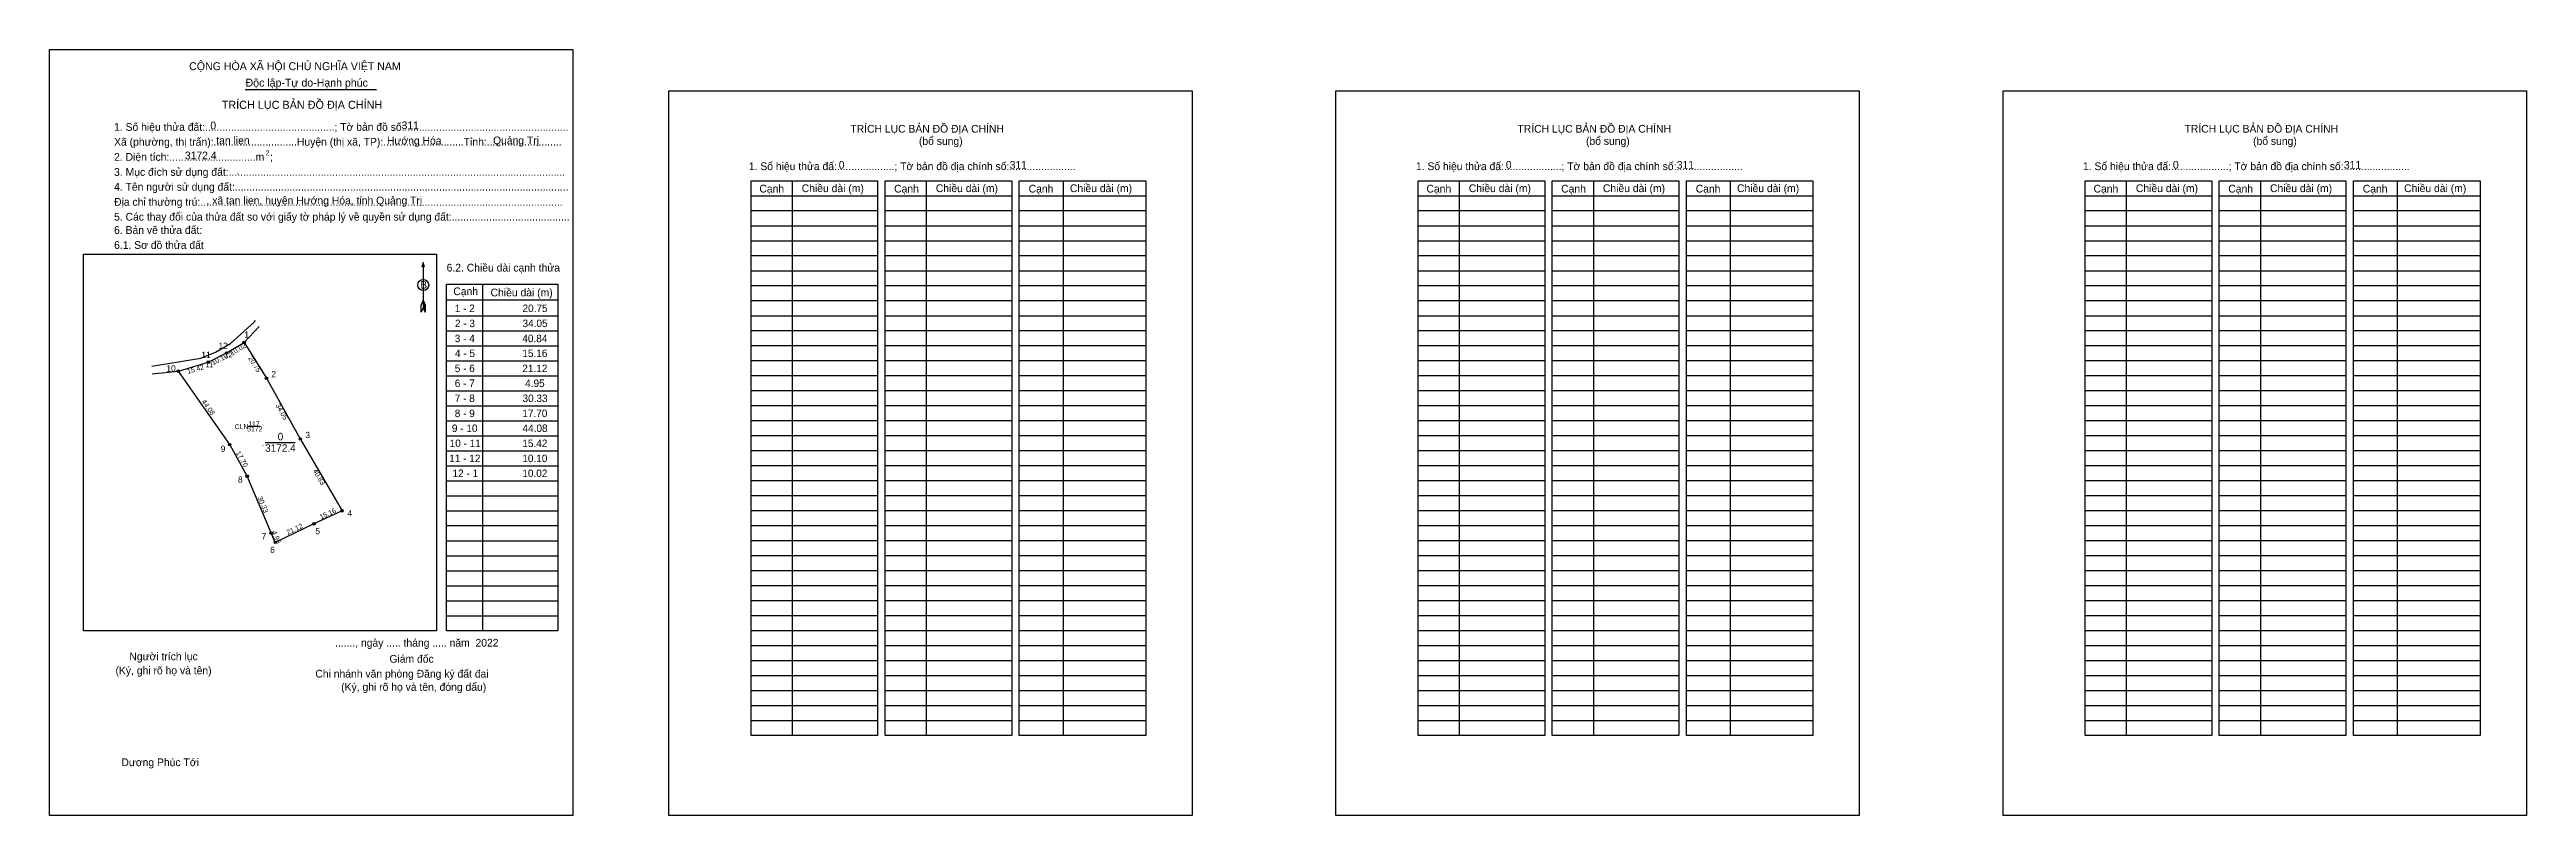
# Model space of a CAD drawing. Extents: x 548614 to 549832, y 1839676 to 1840052.
import ezdxf

# ---------------------------------------------------------------- set-up
doc = ezdxf.new("R2010")
doc.units = 0
for name, color, linetype in [('Level 1', 7, 'Continuous'), ('Level 10', 7, 'Continuous'), ('Level 11', 7, 'Continuous'), ('Level 13', 7, 'Continuous'), ('Level 2', 7, 'Continuous'), ('Level 23', 7, 'Continuous'), ('Level 36', 7, 'Continuous'), ('Level 52', 7, 'Continuous'), ('Level 6', 7, 'Continuous'), ('Level 63', 7, 'Continuous'), ('Level 9', 7, 'Continuous')]:
    doc.layers.add(name, color=color, linetype=linetype)

msp = doc.modelspace()

# ---------------------------------------------------------------- linework, layer by layer
at = {"layer": 'Level 1'}
for p, q in [((548614.4, 1840031.9), (548614.4, 1840031.9)), ((548918.7, 1840031.9), (548918.7, 1840031.9)), ((548979.3, 1839987.8), (548979.3, 1839715.4)), ((549045.2, 1839987.8), (549045.2, 1839715.4)), ((549112.4, 1839987.8), (549112.4, 1839715.4)), ((549307.1, 1839987.8), (549307.1, 1839715.4)), ((549373, 1839987.8), (549373, 1839715.4)), ((549440.2, 1839987.8), (549440.2, 1839715.4)), ((549634.9, 1839987.8), (549634.9, 1839715.4)), ((549700.8, 1839987.8), (549700.8, 1839715.4)), ((549768, 1839987.8), (549768, 1839715.4)), ((548959.1, 1839980.4), (549021.3, 1839980.4)), ((548959.1, 1839973.1), (549021.3, 1839973.1)), ((549025, 1839980.4), (549087.2, 1839980.4)), ((549025, 1839973.1), (549087.2, 1839973.1)), ((549090.9, 1839980.4), (549153.1, 1839980.4)), ((549090.9, 1839973.1), (549153.1, 1839973.1)), ((549286.9, 1839980.4), (549349.1, 1839980.4)), ((549286.9, 1839973.1), (549349.1, 1839973.1)), ((549352.8, 1839980.4), (549415, 1839980.4)), ((549352.8, 1839973.1), (549415, 1839973.1)), ((549418.7, 1839980.4), (549480.9, 1839980.4)), ((549418.7, 1839973.1), (549480.9, 1839973.1)), ((549614.7, 1839980.4), (549676.9, 1839980.4)), ((549614.7, 1839973.1), (549676.9, 1839973.1)), ((549680.6, 1839980.4), (549742.8, 1839980.4)), ((549680.6, 1839973.1), (549742.8, 1839973.1)), ((549746.5, 1839980.4), (549808.7, 1839980.4)), ((549746.5, 1839973.1), (549808.7, 1839973.1)), ((548959.1, 1839965.7), (549021.3, 1839965.7)), ((548959.1, 1839958.3), (549021.3, 1839958.3)), ((549025, 1839965.7), (549087.2, 1839965.7)), ((549025, 1839958.3), (549087.2, 1839958.3)), ((549090.9, 1839965.7), (549153.1, 1839965.7)), ((549090.9, 1839958.3), (549153.1, 1839958.3)), ((549286.9, 1839965.7), (549349.1, 1839965.7)), ((549286.9, 1839958.3), (549349.1, 1839958.3)), ((549352.8, 1839965.7), (549415, 1839965.7)), ((549352.8, 1839958.3), (549415, 1839958.3)), ((549418.7, 1839965.7), (549480.9, 1839965.7)), ((549418.7, 1839958.3), (549480.9, 1839958.3)), ((549614.7, 1839965.7), (549676.9, 1839965.7)), ((549614.7, 1839958.3), (549676.9, 1839958.3)), ((549680.6, 1839965.7), (549742.8, 1839965.7)), ((549680.6, 1839958.3), (549742.8, 1839958.3)), ((549746.5, 1839965.7), (549808.7, 1839965.7)), ((549746.5, 1839958.3), (549808.7, 1839958.3)), ((548631.1, 1839951.8), (548631.1, 1839951.8)), ((548798, 1839947.7), (548798, 1839925.4)), ((548959.1, 1839951), (549021.3, 1839951)), ((549025, 1839951), (549087.2, 1839951)), ((549090.9, 1839951), (549153.1, 1839951)), ((549286.9, 1839951), (549349.1, 1839951)), ((549352.8, 1839951), (549415, 1839951)), ((549418.7, 1839951), (549480.9, 1839951)), ((549614.7, 1839951), (549676.9, 1839951)), ((549680.6, 1839951), (549742.8, 1839951)), ((549746.5, 1839951), (549808.7, 1839951)), ((548809.5, 1839784.6), (548809.5, 1839937)), ((548827.2, 1839937), (548827.2, 1839766.8)), ((548864.1, 1839937), (548864.1, 1839784.6)), ((548959.1, 1839943.6), (549021.3, 1839943.6)), ((548959.1, 1839936.3), (549021.3, 1839936.3)), ((549025, 1839943.6), (549087.2, 1839943.6)), ((549025, 1839936.3), (549087.2, 1839936.3)), ((549090.9, 1839943.6), (549153.1, 1839943.6)), ((549090.9, 1839936.3), (549153.1, 1839936.3)), ((549286.9, 1839943.6), (549349.1, 1839943.6)), ((549286.9, 1839936.3), (549349.1, 1839936.3)), ((549352.8, 1839943.6), (549415, 1839943.6)), ((549352.8, 1839936.3), (549415, 1839936.3)), ((549418.7, 1839943.6), (549480.9, 1839943.6)), ((549418.7, 1839936.3), (549480.9, 1839936.3)), ((549614.7, 1839943.6), (549676.9, 1839943.6)), ((549614.7, 1839936.3), (549676.9, 1839936.3)), ((549680.6, 1839943.6), (549742.8, 1839943.6)), ((549680.6, 1839936.3), (549742.8, 1839936.3)), ((549746.5, 1839943.6), (549808.7, 1839943.6)), ((549746.5, 1839936.3), (549808.7, 1839936.3)), ((548798, 1839929.1), (548797, 1839926.8)), ((548797, 1839923.2), (548797, 1839926.8)), ((548798, 1839925.4), (548797, 1839923.2)), ((548798, 1839929.1), (548798.9, 1839926.8)), ((548798, 1839928.8), (548798.9, 1839926.5)), ((548798, 1839928.5), (548798.9, 1839926.2)), ((548798, 1839928.2), (548798.9, 1839925.9)), ((548798, 1839927.8), (548798.9, 1839925.5)), ((548798, 1839927.5), (548798.9, 1839925.2)), ((548798, 1839927.2), (548798.9, 1839924.9)), ((548798, 1839926.9), (548798.9, 1839924.5)), ((548798, 1839926.6), (548798.9, 1839924.2)), ((548798, 1839926.2), (548798.9, 1839923.9)), ((548798, 1839925.9), (548799, 1839923.6)), ((548798, 1839925.4), (548799, 1839923.2)), ((548799, 1839923.2), (548798.9, 1839926.8)), ((548809.5, 1839929.3), (548864.1, 1839929.3)), ((548809.5, 1839921.4), (548864.1, 1839921.4)), ((548959.1, 1839928.9), (549021.3, 1839928.9)), ((548959.1, 1839921.5), (549021.3, 1839921.5)), ((549025, 1839928.9), (549087.2, 1839928.9)), ((549025, 1839921.5), (549087.2, 1839921.5)), ((549090.9, 1839928.9), (549153.1, 1839928.9)), ((549090.9, 1839921.5), (549153.1, 1839921.5)), ((549286.9, 1839928.9), (549349.1, 1839928.9)), ((549286.9, 1839921.5), (549349.1, 1839921.5)), ((549352.8, 1839928.9), (549415, 1839928.9)), ((549352.8, 1839921.5), (549415, 1839921.5)), ((549418.7, 1839928.9), (549480.9, 1839928.9)), ((549418.7, 1839921.5), (549480.9, 1839921.5)), ((549614.7, 1839928.9), (549676.9, 1839928.9)), ((549614.7, 1839921.5), (549676.9, 1839921.5)), ((549680.6, 1839928.9), (549742.8, 1839928.9)), ((549680.6, 1839921.5), (549742.8, 1839921.5)), ((549746.5, 1839928.9), (549808.7, 1839928.9)), ((549746.5, 1839921.5), (549808.7, 1839921.5)), ((548809.5, 1839914.1), (548864.1, 1839914.1)), ((548959.1, 1839914.2), (549021.3, 1839914.2)), ((549025, 1839914.2), (549087.2, 1839914.2)), ((549090.9, 1839914.2), (549153.1, 1839914.2)), ((549286.9, 1839914.2), (549349.1, 1839914.2)), ((549352.8, 1839914.2), (549415, 1839914.2)), ((549418.7, 1839914.2), (549480.9, 1839914.2)), ((549614.7, 1839914.2), (549676.9, 1839914.2)), ((549680.6, 1839914.2), (549742.8, 1839914.2)), ((549746.5, 1839914.2), (549808.7, 1839914.2)), ((548809.5, 1839906.7), (548864.1, 1839906.7)), ((548809.5, 1839899.3), (548864.1, 1839899.3)), ((548959.1, 1839906.8), (549021.3, 1839906.8)), ((548959.1, 1839899.5), (549021.3, 1839899.5)), ((549025, 1839906.8), (549087.2, 1839906.8)), ((549025, 1839899.5), (549087.2, 1839899.5)), ((549090.9, 1839906.8), (549153.1, 1839906.8)), ((549090.9, 1839899.5), (549153.1, 1839899.5)), ((549286.9, 1839906.8), (549349.1, 1839906.8)), ((549286.9, 1839899.5), (549349.1, 1839899.5)), ((549352.8, 1839906.8), (549415, 1839906.8)), ((549352.8, 1839899.5), (549415, 1839899.5)), ((549418.7, 1839906.8), (549480.9, 1839906.8)), ((549418.7, 1839899.5), (549480.9, 1839899.5)), ((549614.7, 1839906.8), (549676.9, 1839906.8)), ((549614.7, 1839899.5), (549676.9, 1839899.5)), ((549680.6, 1839906.8), (549742.8, 1839906.8)), ((549680.6, 1839899.5), (549742.8, 1839899.5)), ((549746.5, 1839906.8), (549808.7, 1839906.8)), ((549746.5, 1839899.5), (549808.7, 1839899.5)), ((548809.5, 1839892), (548864.1, 1839892)), ((548809.5, 1839884.6), (548864.1, 1839884.6)), ((548959.1, 1839892.1), (549021.3, 1839892.1)), ((548959.1, 1839884.7), (549021.3, 1839884.7)), ((549025, 1839892.1), (549087.2, 1839892.1)), ((549025, 1839884.7), (549087.2, 1839884.7)), ((549090.9, 1839892.1), (549153.1, 1839892.1)), ((549090.9, 1839884.7), (549153.1, 1839884.7)), ((549286.9, 1839892.1), (549349.1, 1839892.1)), ((549286.9, 1839884.7), (549349.1, 1839884.7)), ((549352.8, 1839892.1), (549415, 1839892.1)), ((549352.8, 1839884.7), (549415, 1839884.7)), ((549418.7, 1839892.1), (549480.9, 1839892.1)), ((549418.7, 1839884.7), (549480.9, 1839884.7)), ((549614.7, 1839892.1), (549676.9, 1839892.1)), ((549614.7, 1839884.7), (549676.9, 1839884.7)), ((549680.6, 1839892.1), (549742.8, 1839892.1)), ((549680.6, 1839884.7), (549742.8, 1839884.7)), ((549746.5, 1839892.1), (549808.7, 1839892.1)), ((549746.5, 1839884.7), (549808.7, 1839884.7)), ((548809.5, 1839877.3), (548864.1, 1839877.3)), ((548959.1, 1839877.4), (549021.3, 1839877.4)), ((549025, 1839877.4), (549087.2, 1839877.4)), ((549090.9, 1839877.4), (549153.1, 1839877.4)), ((549286.9, 1839877.4), (549349.1, 1839877.4)), ((549352.8, 1839877.4), (549415, 1839877.4)), ((549418.7, 1839877.4), (549480.9, 1839877.4)), ((549614.7, 1839877.4), (549676.9, 1839877.4)), ((549680.6, 1839877.4), (549742.8, 1839877.4)), ((549746.5, 1839877.4), (549808.7, 1839877.4)), ((548809.5, 1839869.9), (548864.1, 1839869.9)), ((548809.5, 1839862.5), (548864.1, 1839862.5)), ((548959.1, 1839870), (549021.3, 1839870)), ((548959.1, 1839862.6), (549021.3, 1839862.6)), ((549025, 1839870), (549087.2, 1839870)), ((549025, 1839862.6), (549087.2, 1839862.6)), ((549090.9, 1839870), (549153.1, 1839870)), ((549090.9, 1839862.6), (549153.1, 1839862.6)), ((549286.9, 1839870), (549349.1, 1839870)), ((549286.9, 1839862.6), (549349.1, 1839862.6)), ((549352.8, 1839870), (549415, 1839870)), ((549352.8, 1839862.6), (549415, 1839862.6)), ((549418.7, 1839870), (549480.9, 1839870)), ((549418.7, 1839862.6), (549480.9, 1839862.6)), ((549614.7, 1839870), (549676.9, 1839870)), ((549614.7, 1839862.6), (549676.9, 1839862.6)), ((549680.6, 1839870), (549742.8, 1839870)), ((549680.6, 1839862.6), (549742.8, 1839862.6)), ((549746.5, 1839870), (549808.7, 1839870)), ((549746.5, 1839862.6), (549808.7, 1839862.6)), ((548809.5, 1839855.2), (548864.1, 1839855.2)), ((548809.5, 1839847.8), (548864.1, 1839847.8)), ((548959.1, 1839855.3), (549021.3, 1839855.3)), ((548959.1, 1839847.9), (549021.3, 1839847.9)), ((549025, 1839855.3), (549087.2, 1839855.3)), ((549025, 1839847.9), (549087.2, 1839847.9)), ((549090.9, 1839855.3), (549153.1, 1839855.3)), ((549090.9, 1839847.9), (549153.1, 1839847.9)), ((549286.9, 1839855.3), (549349.1, 1839855.3)), ((549286.9, 1839847.9), (549349.1, 1839847.9)), ((549352.8, 1839855.3), (549415, 1839855.3)), ((549352.8, 1839847.9), (549415, 1839847.9)), ((549418.7, 1839855.3), (549480.9, 1839855.3)), ((549418.7, 1839847.9), (549480.9, 1839847.9)), ((549614.7, 1839855.3), (549676.9, 1839855.3)), ((549614.7, 1839847.9), (549676.9, 1839847.9)), ((549680.6, 1839855.3), (549742.8, 1839855.3)), ((549680.6, 1839847.9), (549742.8, 1839847.9)), ((549746.5, 1839855.3), (549808.7, 1839855.3)), ((549746.5, 1839847.9), (549808.7, 1839847.9)), ((548809.5, 1839840.4), (548864.1, 1839840.4)), ((548959.1, 1839840.6), (549021.3, 1839840.6)), ((549025, 1839840.6), (549087.2, 1839840.6)), ((549090.9, 1839840.6), (549153.1, 1839840.6)), ((549286.9, 1839840.6), (549349.1, 1839840.6)), ((549352.8, 1839840.6), (549415, 1839840.6)), ((549418.7, 1839840.6), (549480.9, 1839840.6)), ((549614.7, 1839840.6), (549676.9, 1839840.6)), ((549680.6, 1839840.6), (549742.8, 1839840.6)), ((549746.5, 1839840.6), (549808.7, 1839840.6)), ((548809.5, 1839833.1), (548864.1, 1839833.1)), ((548809.5, 1839825.7), (548864.1, 1839825.7)), ((548959.1, 1839833.2), (549021.3, 1839833.2)), ((548959.1, 1839825.8), (549021.3, 1839825.8)), ((549025, 1839833.2), (549087.2, 1839833.2)), ((549025, 1839825.8), (549087.2, 1839825.8)), ((549090.9, 1839833.2), (549153.1, 1839833.2)), ((549090.9, 1839825.8), (549153.1, 1839825.8)), ((549286.9, 1839833.2), (549349.1, 1839833.2)), ((549286.9, 1839825.8), (549349.1, 1839825.8)), ((549352.8, 1839833.2), (549415, 1839833.2)), ((549352.8, 1839825.8), (549415, 1839825.8)), ((549418.7, 1839833.2), (549480.9, 1839833.2)), ((549418.7, 1839825.8), (549480.9, 1839825.8)), ((549614.7, 1839833.2), (549676.9, 1839833.2)), ((549614.7, 1839825.8), (549676.9, 1839825.8)), ((549680.6, 1839833.2), (549742.8, 1839833.2)), ((549680.6, 1839825.8), (549742.8, 1839825.8)), ((549746.5, 1839833.2), (549808.7, 1839833.2)), ((549746.5, 1839825.8), (549808.7, 1839825.8)), ((548809.5, 1839818.4), (548864.1, 1839818.4)), ((548809.5, 1839811), (548864.1, 1839811)), ((548959.1, 1839818.5), (549021.3, 1839818.5)), ((548959.1, 1839811.1), (549021.3, 1839811.1)), ((549025, 1839818.5), (549087.2, 1839818.5)), ((549025, 1839811.1), (549087.2, 1839811.1)), ((549090.9, 1839818.5), (549153.1, 1839818.5)), ((549090.9, 1839811.1), (549153.1, 1839811.1)), ((549286.9, 1839818.5), (549349.1, 1839818.5)), ((549286.9, 1839811.1), (549349.1, 1839811.1)), ((549352.8, 1839818.5), (549415, 1839818.5)), ((549352.8, 1839811.1), (549415, 1839811.1)), ((549418.7, 1839818.5), (549480.9, 1839818.5)), ((549418.7, 1839811.1), (549480.9, 1839811.1)), ((549614.7, 1839818.5), (549676.9, 1839818.5)), ((549614.7, 1839811.1), (549676.9, 1839811.1)), ((549680.6, 1839818.5), (549742.8, 1839818.5)), ((549680.6, 1839811.1), (549742.8, 1839811.1)), ((549746.5, 1839818.5), (549808.7, 1839818.5)), ((549746.5, 1839811.1), (549808.7, 1839811.1)), ((548809.5, 1839803.6), (548864.1, 1839803.6)), ((548959.1, 1839803.7), (549021.3, 1839803.7)), ((549025, 1839803.7), (549087.2, 1839803.7)), ((549090.9, 1839803.7), (549153.1, 1839803.7)), ((549286.9, 1839803.7), (549349.1, 1839803.7)), ((549352.8, 1839803.7), (549415, 1839803.7)), ((549418.7, 1839803.7), (549480.9, 1839803.7)), ((549614.7, 1839803.7), (549676.9, 1839803.7)), ((549680.6, 1839803.7), (549742.8, 1839803.7)), ((549746.5, 1839803.7), (549808.7, 1839803.7)), ((548809.5, 1839796.3), (548864.1, 1839796.3)), ((548809.5, 1839788.9), (548864.1, 1839788.9)), ((548959.1, 1839796.4), (549021.3, 1839796.4)), ((548959.1, 1839789), (549021.3, 1839789)), ((549025, 1839796.4), (549087.2, 1839796.4)), ((549025, 1839789), (549087.2, 1839789)), ((549090.9, 1839796.4), (549153.1, 1839796.4)), ((549090.9, 1839789), (549153.1, 1839789)), ((549286.9, 1839796.4), (549349.1, 1839796.4)), ((549286.9, 1839789), (549349.1, 1839789)), ((549352.8, 1839796.4), (549415, 1839796.4)), ((549352.8, 1839789), (549415, 1839789)), ((549418.7, 1839796.4), (549480.9, 1839796.4)), ((549418.7, 1839789), (549480.9, 1839789)), ((549614.7, 1839796.4), (549676.9, 1839796.4)), ((549614.7, 1839789), (549676.9, 1839789)), ((549680.6, 1839796.4), (549742.8, 1839796.4)), ((549680.6, 1839789), (549742.8, 1839789)), ((549746.5, 1839796.4), (549808.7, 1839796.4)), ((549746.5, 1839789), (549808.7, 1839789)), ((548809.5, 1839781.5), (548864.1, 1839781.5)), ((548809.5, 1839774.2), (548864.1, 1839774.2)), ((548959.1, 1839781.7), (549021.3, 1839781.7)), ((548959.1, 1839774.3), (549021.3, 1839774.3)), ((549025, 1839781.7), (549087.2, 1839781.7)), ((549025, 1839774.3), (549087.2, 1839774.3)), ((549090.9, 1839781.7), (549153.1, 1839781.7)), ((549090.9, 1839774.3), (549153.1, 1839774.3)), ((549286.9, 1839781.7), (549349.1, 1839781.7)), ((549286.9, 1839774.3), (549349.1, 1839774.3)), ((549352.8, 1839781.7), (549415, 1839781.7)), ((549352.8, 1839774.3), (549415, 1839774.3)), ((549418.7, 1839781.7), (549480.9, 1839781.7)), ((549418.7, 1839774.3), (549480.9, 1839774.3)), ((549614.7, 1839781.7), (549676.9, 1839781.7)), ((549614.7, 1839774.3), (549676.9, 1839774.3)), ((549680.6, 1839781.7), (549742.8, 1839781.7)), ((549680.6, 1839774.3), (549742.8, 1839774.3)), ((549746.5, 1839781.7), (549808.7, 1839781.7)), ((549746.5, 1839774.3), (549808.7, 1839774.3)), ((548804.6, 1839766.8), (548804.6, 1839766.8)), ((548959.1, 1839766.9), (549021.3, 1839766.9)), ((549025, 1839766.9), (549087.2, 1839766.9)), ((549090.9, 1839766.9), (549153.1, 1839766.9)), ((549286.9, 1839766.9), (549349.1, 1839766.9)), ((549352.8, 1839766.9), (549415, 1839766.9)), ((549418.7, 1839766.9), (549480.9, 1839766.9)), ((549614.7, 1839766.9), (549676.9, 1839766.9)), ((549680.6, 1839766.9), (549742.8, 1839766.9)), ((549746.5, 1839766.9), (549808.7, 1839766.9)), ((548959.1, 1839759.6), (549021.3, 1839759.6)), ((548959.1, 1839752.2), (549021.3, 1839752.2)), ((549025, 1839759.6), (549087.2, 1839759.6)), ((549025, 1839752.2), (549087.2, 1839752.2)), ((549090.9, 1839759.6), (549153.1, 1839759.6)), ((549090.9, 1839752.2), (549153.1, 1839752.2)), ((549286.9, 1839759.6), (549349.1, 1839759.6)), ((549286.9, 1839752.2), (549349.1, 1839752.2)), ((549352.8, 1839759.6), (549415, 1839759.6)), ((549352.8, 1839752.2), (549415, 1839752.2)), ((549418.7, 1839759.6), (549480.9, 1839759.6)), ((549418.7, 1839752.2), (549480.9, 1839752.2)), ((549614.7, 1839759.6), (549676.9, 1839759.6)), ((549614.7, 1839752.2), (549676.9, 1839752.2)), ((549680.6, 1839759.6), (549742.8, 1839759.6)), ((549680.6, 1839752.2), (549742.8, 1839752.2)), ((549746.5, 1839759.6), (549808.7, 1839759.6)), ((549746.5, 1839752.2), (549808.7, 1839752.2)), ((548959.1, 1839744.8), (549021.3, 1839744.8)), ((548959.1, 1839737.5), (549021.3, 1839737.5)), ((549025, 1839744.8), (549087.2, 1839744.8)), ((549025, 1839737.5), (549087.2, 1839737.5)), ((549090.9, 1839744.8), (549153.1, 1839744.8)), ((549090.9, 1839737.5), (549153.1, 1839737.5)), ((549286.9, 1839744.8), (549349.1, 1839744.8)), ((549286.9, 1839737.5), (549349.1, 1839737.5)), ((549352.8, 1839744.8), (549415, 1839744.8)), ((549352.8, 1839737.5), (549415, 1839737.5)), ((549418.7, 1839744.8), (549480.9, 1839744.8)), ((549418.7, 1839737.5), (549480.9, 1839737.5)), ((549614.7, 1839744.8), (549676.9, 1839744.8)), ((549614.7, 1839737.5), (549676.9, 1839737.5)), ((549680.6, 1839744.8), (549742.8, 1839744.8)), ((549680.6, 1839737.5), (549742.8, 1839737.5)), ((549746.5, 1839744.8), (549808.7, 1839744.8)), ((549746.5, 1839737.5), (549808.7, 1839737.5)), ((548959.1, 1839730.1), (549021.3, 1839730.1)), ((549025, 1839730.1), (549087.2, 1839730.1)), ((549090.9, 1839730.1), (549153.1, 1839730.1)), ((549286.9, 1839730.1), (549349.1, 1839730.1)), ((549352.8, 1839730.1), (549415, 1839730.1)), ((549418.7, 1839730.1), (549480.9, 1839730.1)), ((549614.7, 1839730.1), (549676.9, 1839730.1)), ((549680.6, 1839730.1), (549742.8, 1839730.1)), ((549746.5, 1839730.1), (549808.7, 1839730.1)), ((548959.1, 1839722.8), (549021.3, 1839722.8)), ((549025, 1839722.8), (549087.2, 1839722.8)), ((549090.9, 1839722.8), (549153.1, 1839722.8)), ((549286.9, 1839722.8), (549349.1, 1839722.8)), ((549352.8, 1839722.8), (549415, 1839722.8)), ((549418.7, 1839722.8), (549480.9, 1839722.8)), ((549614.7, 1839722.8), (549676.9, 1839722.8)), ((549680.6, 1839722.8), (549742.8, 1839722.8)), ((549746.5, 1839722.8), (549808.7, 1839722.8)), ((548871.6, 1839676.1), (548871.6, 1839676.1)), ((549175.9, 1839676.1), (549175.9, 1839676.1))]:
    msp.add_line(p, q, dxfattribs=at)
for points in [[(548959.1, 1839987.8), (549021.3, 1839987.8), (549021.3, 1839715.4), (548959.1, 1839715.4)], [(549025, 1839987.8), (549087.2, 1839987.8), (549087.2, 1839715.4), (549025, 1839715.4)], [(549090.9, 1839987.8), (549153.1, 1839987.8), (549153.1, 1839715.4), (549090.9, 1839715.4)], [(549286.9, 1839987.8), (549349.1, 1839987.8), (549349.1, 1839715.4), (549286.9, 1839715.4)], [(549352.8, 1839987.8), (549415, 1839987.8), (549415, 1839715.4), (549352.8, 1839715.4)], [(549418.7, 1839987.8), (549480.9, 1839987.8), (549480.9, 1839715.4), (549418.7, 1839715.4)], [(549614.7, 1839987.8), (549676.9, 1839987.8), (549676.9, 1839715.4), (549614.7, 1839715.4)], [(549680.6, 1839987.8), (549742.8, 1839987.8), (549742.8, 1839715.4), (549680.6, 1839715.4)], [(549746.5, 1839987.8), (549808.7, 1839987.8), (549808.7, 1839715.4), (549746.5, 1839715.4)], [(548631.1, 1839951.8), (548804.6, 1839951.8), (548804.6, 1839766.8), (548631.1, 1839766.8)], [(548809.5, 1839937), (548864.1, 1839937), (548864.1, 1839766.8), (548809.5, 1839766.8)]]:
    msp.add_lwpolyline(points, close=True, dxfattribs=at)
msp.add_lwpolyline([(548798.6, 1839945.3), (548798, 1839947.7), (548797.3, 1839945.3)], dxfattribs=at)
msp.add_circle((548798, 1839936.6), 2.72, dxfattribs=at)
at = {"layer": 'Level 10'}
msp.add_lwpolyline([(548721, 1839890.8), (548737.6, 1839861), (548758.1, 1839825.7), (548744.3, 1839819.3), (548725.3, 1839810.2), (548723.3, 1839814.8), (548711.5, 1839842.7), (548702.9, 1839858.2), (548677.7, 1839894.3), (548692.4, 1839898.7), (548701.4, 1839903.2), (548710, 1839908.4)], close=True, dxfattribs=at)
at = {"layer": 'Level 11'}
for centre in [(548710, 1839908.4), (548692.4, 1839898.7), (548701.4, 1839903.2), (548677.7, 1839894.3), (548721, 1839890.8), (548721, 1839890.8), (548737.6, 1839861), (548702.9, 1839858.2), (548711.5, 1839842.7), (548758.1, 1839825.7), (548723.3, 1839814.8), (548725.3, 1839810.2), (548744.3, 1839819.3)]:
    msp.add_circle(centre, 0.613, dxfattribs=at)
at = {"layer": 'Level 13'}
msp.add_line((548710.5, 1840032.6), (548775, 1840032.6), dxfattribs=at)
at = {"layer": 'Level 2'}
for points in [[(548614.4, 1840052.2), (548871.6, 1840052.2), (548871.6, 1839676.1), (548614.4, 1839676.1)], [(548918.7, 1840031.9), (549175.9, 1840031.9), (549175.9, 1839676.1), (548918.7, 1839676.1)], [(549246.5, 1840031.9), (549503.7, 1840031.9), (549503.7, 1839676.1), (549246.5, 1839676.1)], [(549574.3, 1840031.9), (549831.5, 1840031.9), (549831.5, 1839676.1), (549574.3, 1839676.1)]]:
    msp.add_lwpolyline(points, close=True, dxfattribs=at)
at = {"layer": 'Level 23'}
for points in [[(548664.6, 1839896.8), (548688.8, 1839900.7), (548696, 1839903.6), (548703.3, 1839907.9), (548714.9, 1839918.4), (548715.6, 1839919.2)], [(548664.8, 1839893), (548677.7, 1839894.3), (548692.4, 1839898.7), (548701.4, 1839903.2), (548710, 1839908.3), (548710, 1839908.4), (548717.4, 1839916.2)]]:
    msp.add_lwpolyline(points, dxfattribs=at)
at = {"layer": 'Level 36'}
msp.add_line((548744.3, 1839819.3), (548725.3, 1839810.2), dxfattribs=at)
at = {"layer": 'Level 63'}
msp.add_line((548712, 1839867.3), (548717.6, 1839867.3), dxfattribs=at)
at = {"layer": 'Level 9'}
msp.add_line((548720.3, 1839859.3), (548735.1, 1839859.3), dxfattribs=at)

# ---------------------------------------------------------------- texts
at = {"layer": 'Level 1'}
for s, height, p in [('TRÍCH LỤC BẢN ĐỒ ĐỊA CHÍNH', 3.976, (548699, 1840023.1)), ('Xã (phường, thị trấn):.............................Huyện (thị xã, TP):............................Tỉnh:..........................', 3.8037, (548646.1, 1840005)), ('1. Số hiệu thửa đất:.............................................; Tờ bản đồ số:.........................................................', 3.8037, (548646.1, 1840012.3)), ('TRÍCH LỤC BẢN ĐỒ ĐỊA CHÍNH', 3.804, (549007.9, 1840011.4)), ('(bổ sung)', 3.8, (549041.6, 1840005.4)), ('TRÍCH LỤC BẢN ĐỒ ĐỊA CHÍNH', 3.804, (549335.7, 1840011.4)), ('(bổ sung)', 3.8, (549369.4, 1840005.4)), ('TRÍCH LỤC BẢN ĐỒ ĐỊA CHÍNH', 3.804, (549663.5, 1840011.4)), ('(bổ sung)', 3.8, (549697.2, 1840005.4)), ('3. Mục đích sử dụng đất:.....................................................................................................................', 3.8037, (548646.1, 1839990.2)), ('2. Diện tích:..............................m  ;', 3.804, (548646.1, 1839997.6)), ('2', 2.45, (548720.6, 1840000.2)), ('1. Số hiệu thửa đấ:....................; Tờ bản đồ địa chính số:.......................', 3.804, (548958, 1839993)), ('1. Số hiệu thửa đấ:....................; Tờ bản đồ địa chính số:.......................', 3.804, (549285.8, 1839993)), ('1. Số hiệu thửa đấ:....................; Tờ bản đồ địa chính số:.......................', 3.804, (549613.6, 1839993)), ('4. Tên người sử dụng đất:....................................................................................................................', 3.8037, (548646.1, 1839982.9)), ('Cạnh', 3.8, (548963.2, 1839982)), ('Chiều dài (m)', 3.804, (548984, 1839982.2)), ('Cạnh', 3.8, (549029.4, 1839982)), ('Chiều dài (m)', 3.804, (549049.9, 1839982.2)), ('Cạnh', 3.8, (549095.5, 1839982)), ('Chiều dài (m)', 3.804, (549115.8, 1839982.2)), ('Cạnh', 3.8, (549291, 1839982)), ('Chiều dài (m)', 3.804, (549311.8, 1839982.2)), ('Cạnh', 3.8, (549357.2, 1839982)), ('Chiều dài (m)', 3.804, (549377.7, 1839982.2)), ('Cạnh', 3.8, (549423.3, 1839982)), ('Chiều dài (m)', 3.804, (549443.6, 1839982.2)), ('Cạnh', 3.8, (549618.8, 1839982)), ('Chiều dài (m)', 3.804, (549639.6, 1839982.2)), ('Cạnh', 3.8, (549685, 1839982)), ('Chiều dài (m)', 3.804, (549705.5, 1839982.2)), ('Cạnh', 3.8, (549751.1, 1839982)), ('Chiều dài (m)', 3.804, (549771.4, 1839982.2)), ('Địa chỉ thường trú:..............................................................................................................................', 3.8037, (548646.1, 1839975.5)), ('5. Các thay đổi của thửa đất so với giấy tờ pháp lý về quyền sử dụng đất:.........................................', 3.8037, (548646.1, 1839968.2)), ('6. Bản vẽ thửa đất:', 3.804, (548646.1, 1839961.7)), ('6.1. Sơ đồ thửa đất', 3.804, (548646.1, 1839954.3)), ('6.2. Chiều dài cạnh thửa', 3.804, (548809.5, 1839943.2)), ('B', 3.68, (548796.6, 1839934.8)), ('Cạnh', 3.8, (548812.8, 1839931.6)), ('Chiều dài (m)', 3.804, (548831.1, 1839931)), ('CLN', 2.45, (548705.4, 1839865.8)), ('3172', 2.45, (548711.5, 1839864.7)), ('117', 2.45, (548712, 1839867.2)), ('......., ngày ..... tháng ..... năm  2022', 3.804, (548754.7, 1839759)), ('(Ký, ghi rõ họ và tên)', 3.804, (548646.8, 1839745.4)), ('Người trích lục', 3.804, (548653.6, 1839752.3)), ('Giám đốc', 3.8, (548781.4, 1839751.1)), ('Chi nhánh văn phòng Đăng ký đất đai ', 3.804, (548745, 1839743.8)), ('(Ký, ghi rõ họ và tên, đóng dấu)', 3.804, (548757.7, 1839737.3)), ('Dương Phúc Tới', 3.804, (548649.7, 1839700.3))]:
    msp.add_text(s, height=height, dxfattribs=at).set_placement(p)
at = {"layer": 'Level 13'}
for s, height, p in [('CỘNG HÒA XÃ HỘI CHỦ NGHĨA VIỆT NAM', 3.887, (548683, 1840042.1)), ('Độc lập-Tự do-Hạnh phúc', 3.887, (548710.7, 1840034)), ('0', 3.68, (548726.5, 1839860.3)), ('.', 3.68, (548718.6, 1839857.5)), ('3172.4', 3.68, (548720.3, 1839854.7))]:
    msp.add_text(s, height=height, dxfattribs=at).set_placement(p)
at = {"layer": 'Level 52'}
for s, p in [('1 - 2', (548813.5, 1839923.3)), ('20.75', (548846.8, 1839923.3)), ('3 - 4', (548813.5, 1839908.5)), ('2 - 3', (548813.6, 1839915.9)), ('40.84', (548846.7, 1839908.5)), ('34.05', (548846.8, 1839915.9)), ('4 - 5', (548813.6, 1839901.2)), ('5 - 6', (548813.5, 1839893.8)), ('21.12', (548846.7, 1839893.8)), ('15.16', (548846.7, 1839901.2)), ('6 - 7', (548813.5, 1839886.5)), ('4.95', (548848.1, 1839886.5)), ('8 - 9', (548813.5, 1839871.7)), ('7 - 8', (548813.5, 1839879.1)), ('30.33', (548846.8, 1839879.1)), ('17.70', (548846.7, 1839871.7)), ('10 - 11', (548811, 1839857)), ('9 - 10', (548812.1, 1839864.4)), ('44.08', (548846.8, 1839864.4)), ('15.42', (548846.7, 1839857)), ('11 - 12', (548810.8, 1839849.6)), ('10.10', (548846.7, 1839849.6)), ('12 - 1', (548812.4, 1839842.3)), ('10.02', (548846.7, 1839842.3))]:
    msp.add_text(s, height=3.68, dxfattribs=at).set_placement(p)
at = {"layer": 'Level 6'}
for s, height, p in [('0', 3.8, (548693.4, 1840013)), ('tan lien', 3.8, (548696.3, 1840005.7)), ('Hướng Hóa', 3.8, (548780.2, 1840005.6)), ('311', 3.8, (548787.4, 1840013.1)), ('Quảng Trị', 3.8, (548832.3, 1840005.7)), ('3172.4', 3.8, (548680.9, 1839998.3)), ('0', 3.8, (549002.2, 1839993.7)), ('311', 3.8, (549086.2, 1839993.7)), ('0', 3.8, (549330, 1839993.7)), ('311', 3.8, (549414, 1839993.7)), ('0', 3.8, (549657.8, 1839993.7)), ('311', 3.8, (549741.8, 1839993.7)), ('.', 3.8, (548706.2, 1839990.9)), (', xã tan lien, huyện Hướng Hóa, tỉnh Quảng Trị', 3.804, (548691.5, 1839976.2))]:
    msp.add_text(s, height=height, dxfattribs=at).set_placement(p)
at = {"layer": 'Level 63'}
for s, rotation, p in [('10.02', 30.9441, (548704, 1839901.8)), ('15.42', 16.3078, (548682.4, 1839892.9)), ('10.10', 27.0216, (548694.8, 1839897.1)), ('20.75', 301.982, (548711.9, 1839900.6)), ('44.08', 304.9122, (548689, 1839879.3)), ('34.05', 299.0791, (548725.4, 1839877.5)), ('17.70', 299.259, (548705.8, 1839854.2)), ('40.83', 300.1191, (548743.7, 1839845.4)), ('30.33', 292.7695, (548716.5, 1839832.2)), ('15.16', 25.0945, (548747.8, 1839821.4)), ('4.95', 293.7156, (548723.5, 1839815.3)), ('21.12', 25.3759, (548731.5, 1839813.8))]:
    msp.add_text(s, height=2.45, rotation=rotation, dxfattribs=at).set_placement(p)
for s, p in [(' 11', (548690.2, 1839896.2)), (' 12', (548699.5, 1839901.1))]:
    msp.add_text(s, height=2.45, dxfattribs=at).set_placement(p)
at = {"layer": 'Level 9'}
for s, p in [('12', (548697.4, 1839905.2)), ('1', (548710.1, 1839910.7)), ('10', (548671.8, 1839894.1)), ('11', (548689, 1839900.8)), ('2', (548723.4, 1839891.3)), ('3', (548740.1, 1839861.4)), ('9', (548698.5, 1839854.6)), ('8', (548707, 1839839.5)), ('4', (548760.8, 1839823)), ('7', (548718.6, 1839811.7)), ('5', (548745, 1839814.2)), ('6', (548722.8, 1839805))]:
    msp.add_text(s, height=3.07, dxfattribs=at).set_placement(p)

doc.saveas('drawing.dxf')
